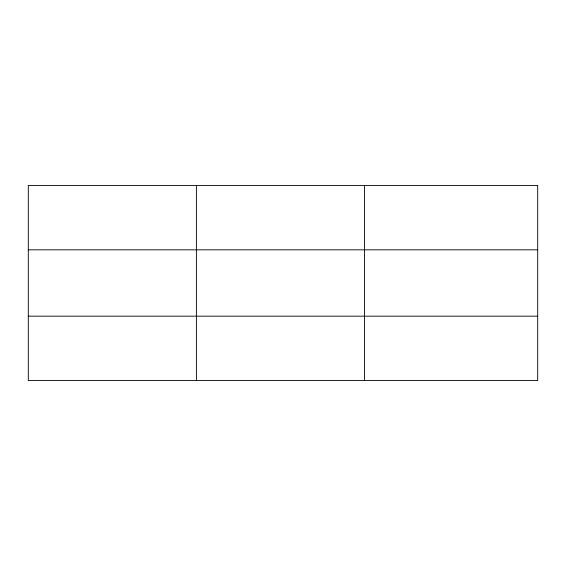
<?xml version="1.0" encoding="UTF-8"?>
<svg xmlns="http://www.w3.org/2000/svg" width="566" height="566" viewBox="0 0 566 566"><rect width="100%" height="100%" fill="white"/><g stroke="black" fill="none" stroke-linecap="round" stroke-linejoin="round"><path stroke-width="0.85" d="M196.402 380.564L196.402 185.436M364.504 380.564L364.504 185.436M28.3 249.825L537.7 249.825M28.3 316.175L537.7 316.175M537.7 185.436L537.7 380.564L28.3 380.564L28.3 185.436L537.7 185.436"/></g></svg>
